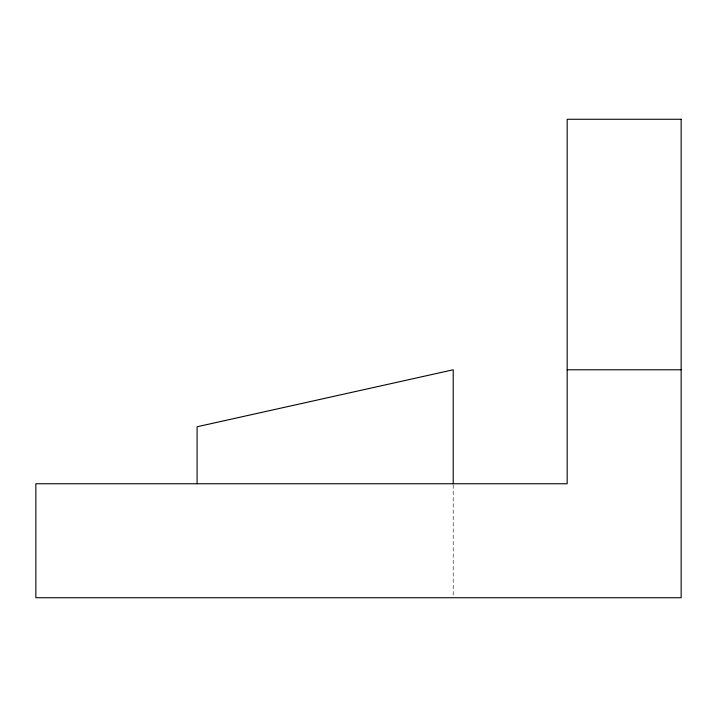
<?xml version="1.0" encoding="UTF-8"?>
<svg xmlns="http://www.w3.org/2000/svg" width="717" height="717" viewBox="0 0 717 717"><rect width="100%" height="100%" fill="white"/><g stroke="black" fill="none" stroke-linecap="round" stroke-linejoin="round"><path stroke-width="0.54" stroke-dasharray="3.58 2.69" d="M453.207 484.871L453.207 595.495"/><path stroke-width="1.08" d="M567.174 369.784L681.15 369.784M453.207 483.751L453.207 369.784L197.094 426.767L197.094 483.751M681.15 119.273L567.174 119.273L567.174 483.751L35.85 483.751L35.85 597.727L681.15 597.727L681.15 119.273"/></g></svg>
